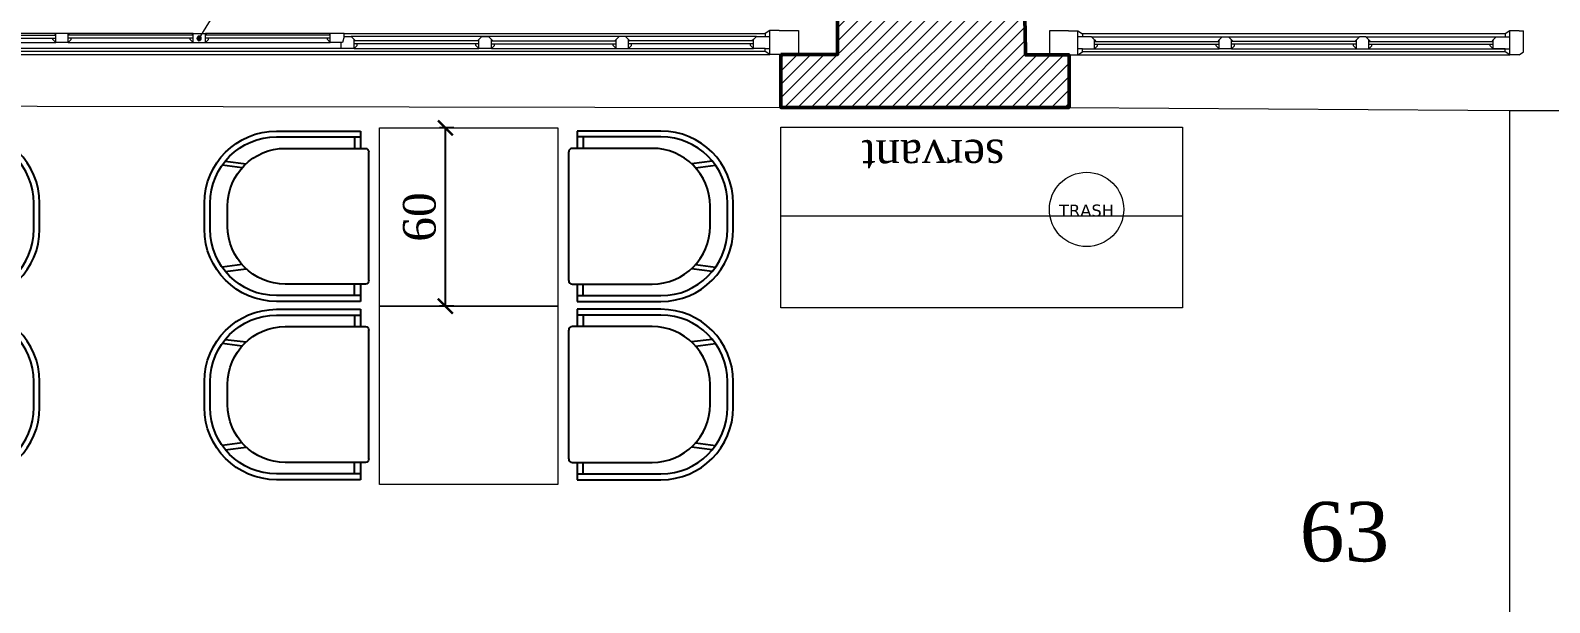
# Model space of a CAD drawing. Header units: millimetres. Extents: x 4980 to 19099, y 3891 to 5773.
# Drawn here: x 5768 to 6279, y 4394 to 4586 of the extents above; entities that cross this region are included whole.
import ezdxf

# ---------------------------------------------------------------- set-up
doc = ezdxf.new("R2010")
doc.units = ezdxf.units.MM
doc.linetypes.add('CONTINUA', pattern=[0])
for name, color, linetype, lineweight in [('a 0', 252, 'Continuous', 0), ('a 2', 132, 'Continuous', 20), ('a duvar', 84, 'Continuous', 50), ('a pencere 0', 252, 'Continuous', 0), ('a pencere cam', 121, 'Continuous', 0), ('a pencere doğrama', 41, 'Continuous', 20), ('a pencere görünüş', 62, 'Continuous', 9), ('no3_duvar tarama', 253, 'Continuous', 9), ('no3_döşeme kaplama', 252, 'Continuous', 0), ('no3_tefriş ön kalın', 200, 'Continuous', 25), ('no3_yazı tefriş', 152, 'Continuous', 15), ('PLAN YAZI', 4, 'Continuous', 9), ('t_tefris ince', 34, 'Continuous', 15)]:
    doc.layers.add(name, color=color, linetype=linetype, lineweight=lineweight)
doc.layers.add('Kıtc-002 Çizgi', color=7, linetype='Continuous')
doc.layers.add('TEFRIS', color=11, linetype='Continuous')
for name, color, linetype, lineweight, true_color in [('no3_ahsap gorunus on ince_Stift_Nr__34', 7, 'Continuous', 20, 0x7e3e00), ('no3_yazi duvar_Stift_Nr__152', 7, 'Continuous', 20, 0x0051a4), ('no3_yazi tefris_Stift_Nr__152', 7, 'Continuous', 20, 0x0051a4)]:
    doc.layers.add(name, color=color, linetype=linetype, lineweight=lineweight, true_color=true_color)
doc.styles.add('ERSTELLTER_STIL_2', font='verdana.ttf')
doc.styles.add('ERSTELLTER_STIL_4', font='georgia.ttf')
doc.styles.add('ROMANSTW', font='georgia.ttf')
doc.styles.get("Standard").update_dxf_attribs({"font": 'stylu.ttf', "height": 10})
doc.styles.add('Ölçü50', font='georgia.ttf', dxfattribs={"width": 0.7})
doc.dimstyles.new('M1', dxfattribs={"dimtxt": 11, "dimasz": 5, "dimexe": 2, "dimexo": 5, "dimgap": 3, "dimtad": 1, "dimdec": 1, "dimzin": 12, "dimdsep": 46, "dimtxsty": 'ROMANSTW', "dimblk": 'ARCHTICK', "dimcen": 0.09, "dimclrd": 251, "dimclre": 251, "dimclrt": 1, "dimadec": 0, "dimazin": 0, "dimtfac": 1, "dimtdec": 1, "dimtix": 1, "dimtmove": 0, "dimatfit": 3, "dimldrblk": 'ARCHTICK', "dimfxl": 1, "dimtolj": 1, "dimtzin": 0, "dimarcsym": 0})

# ---------------------------------------------------------------- blocks, each defined once
blk = doc.blocks.new('ththh')
at = {"layer": 'PLAN YAZI'}
h = blk.add_hatch(color=256, dxfattribs=at)
h.dxf.hatch_style = 1
edge = h.paths.add_edge_path()
edge.add_ellipse((-68255.92, -25917.14), major_axis=(-0.021, 0.888), ratio=0.6911, start_angle=0, end_angle=360)
for p, q in [((-68255.92, -25917.14), (-68231.35, -25877.67)), ((-68231.35, -25877.67), (-68172.76, -25877.66))]:
    blk.add_line(p, q, dxfattribs=at)
blk.add_ellipse((-68255.92, -25917.14), major_axis=(0, 0.888), ratio=0.6911, start_param=4.712389, end_param=10.995574, dxfattribs=at)
at = {"layer": 'PLAN YAZI', "insert": (-68230.4, -25865.89), "char_height": 7, "width": 63.3955, "attachment_point": 1}
blk.add_mtext('{\\fTimes New Roman|b0|i0|c162|p18;ahşap pencere}', dxfattribs=at)
blk = doc.blocks.new('SAN-1')
at = {"layer": 'no3_tefriş ön kalın', "linetype": 'CONTINUA'}
for p, q in [((4.5, 56.96), (-4.5, 56.96)), ((4.5, 54.96), (-4.5, 54.96)), ((3.5, 48.96), (-3.5, 48.96)), ((-29.5, 31.96), (-29.5, 2.96)), ((-27.5, 31.96), (-27.5, 2.96)), ((27.5, 2.96), (27.5, 31.96)), ((29.5, 2.96), (29.5, 31.96)), ((-23.5, 28.96), (-23.5, 1.2)), ((23.5, 1.2), (23.5, 28.96)), ((-29.5, 2.96), (-23.5, 2.96)), ((-27.5, 4.96), (-23.5, 4.96)), ((22.3, 0), (-22.3, 0)), ((27.5, 4.96), (23.5, 4.96)), ((23.5, 2.96), (29.5, 2.96))]:
    blk.add_line(p, q, dxfattribs=at)
at = {"layer": 'no3_tefriş ön kalın'}
for p, q in [((-19.1, 49.73), (-18.19, 42.53)), ((-16.76, 43.93), (-17.67, 50.81)), ((16.76, 43.93), (17.67, 50.81)), ((19.1, 49.73), (18.19, 42.53))]:
    blk.add_line(p, q, dxfattribs=at)
at = {"layer": 'no3_tefriş ön kalın', "linetype": 'CONTINUA'}
for centre, radius, start, end in [((-4.5, 31.96), 25, 90, 180), ((-4.5, 31.96), 23, 90, 180), ((4.5, 31.96), 25, 0, 90), ((4.5, 31.96), 23, 0, 90), ((-3.5, 28.96), 20, 90, 180), ((3.5, 28.96), 20, 0, 90), ((-22.3, 1.2), 1.2, 180, 270), ((22.3, 1.2), 1.2, 270, 0)]:
    blk.add_arc(centre, radius, start, end, dxfattribs=at)
blk = doc.blocks.new('_ArchTick')
at = {"layer": 'Kıtc-002 Çizgi', "color": 0, "const_width": 0.15}
blk.add_lwpolyline([(-0.5, -0.5), (0.5, 0.5)], dxfattribs=at)
blk = doc.blocks.new('*D152')
at = {"layer": 'Defpoints', "color": 0, "transparency": 16777216}
for p in [(5915.41, 4553.61), (5907.51, 4493.61), (5915.41, 4493.61)]:
    blk.add_point(p, dxfattribs=at)
at = {"layer": 'no3_duvar tarama', "color": 251, "lineweight": -2, "transparency": 16777216}
for p, q in [((5910.41, 4553.61), (5905.51, 4553.61)), ((5907.51, 4553.61), (5907.51, 4493.61)), ((5910.41, 4493.61), (5905.51, 4493.61))]:
    blk.add_line(p, q, dxfattribs=at)
at = {"layer": 'no3_duvar tarama', "color": 251, "lineweight": -2, "transparency": 16777216, "xscale": 5, "yscale": 5, "zscale": 5}
for p, rotation in [((5907.51, 4553.61), 90), ((5907.51, 4493.61), 270)]:
    blk.add_blockref('_ArchTick', p, dxfattribs=dict(at, rotation=rotation))
at = {"layer": 'no3_duvar tarama', "color": 1, "transparency": 16777216, "insert": (5898.84, 4523.61), "char_height": 11, "attachment_point": 5, "rotation": 90, "style": 'ROMANSTW'}
blk.add_mtext('\\A1;60', dxfattribs=at)

msp = doc.modelspace()

# ---------------------------------------------------------------- hatches: boundary and pattern name
at = {"layer": 'no3_duvar tarama'}
h = msp.add_hatch(dxfattribs=at)
h.set_pattern_fill('ANSI31', color=256, style=0)
h.set_pattern_definition([(45, (77489.65, 25972.4954), (-2.24506403, 2.24506403), [])])
h.paths.add_polyline_path([(6020.4, 4578.31), (6039.5, 4578.31), (6039.48, 4586.84), (6040.11, 4642.48), (6100.37, 4642.45), (6102.69, 4586.64), (6102.76, 4578.16), (6117.4, 4578.16), (6117.4, 4560.47), (6020.4, 4560.47)])

# ---------------------------------------------------------------- linework, layer by layer
at = {"layer": 'a 2', "elevation": -0.53}
for points in [[(5582.42, 4561.3), (6020.42, 4560.45)], [(6117.42, 4560.46), (6553.42, 4557.5)]]:
    msp.add_lwpolyline(points, dxfattribs=at)
at = {"layer": 'a duvar', "elevation": -0.53}
msp.add_lwpolyline([(6020.4, 4578.31), (6039.5, 4578.31), (6039.48, 4586.84), (6039.48, 4586.84), (6040.11, 4642.48), (6100.37, 4642.45), (6102.69, 4586.64), (6102.69, 4586.64), (6102.76, 4578.16), (6117.4, 4578.16), (6117.4, 4560.47), (6020.4, 4560.47), (6020.4, 4578.31)], dxfattribs=at)
at = {"layer": 'a pencere 0', "elevation": -0.53}
for points in [[(5776.45, 4585.35), (5775.95, 4584.85)], [(5780.63, 4585.35), (5781.13, 4584.85)], [(5822.63, 4585.35), (5822.13, 4584.85)], [(5822.63, 4585.35), (5822.13, 4584.85)], [(5826.81, 4585.35), (5827.31, 4584.85)], [(5868.81, 4585.35), (5868.31, 4584.85)], [(5873.45, 4585.35), (6015.18, 4585.35)], [(5876.81, 4583.35), (5877.31, 4582.85)], [(5918.81, 4583.35), (5918.31, 4582.85)], [(5923, 4583.35), (5923.5, 4582.85)], [(5965, 4583.35), (5964.5, 4582.85)], [(5969.18, 4583.35), (5969.68, 4582.85)], [(6011.18, 4583.35), (6010.68, 4582.85)], [(6264.16, 4585.23), (6121.93, 4585.23)], [(6125.93, 4583.23), (6126.43, 4582.73)], [(6167.93, 4583.23), (6167.43, 4582.73)], [(6172.11, 4583.23), (6172.61, 4582.73)], [(6214.11, 4583.23), (6213.61, 4582.73)], [(6218.3, 4583.23), (6218.8, 4582.73)], [(6260.16, 4583.23), (6259.66, 4582.73)], [(5586.9, 4578.31), (6016.73, 4578.31)], [(6015.18, 4579.35), (5588.45, 4579.35)], [(5872.45, 4580.35), (5730.81, 4580.35)], [(6120.38, 4578.18), (6265.71, 4578.18)], [(6264.16, 4579.23), (6121.93, 4579.23)]]:
    msp.add_lwpolyline(points, dxfattribs=at)
at = {"layer": 'a pencere cam', "elevation": -0.53}
for points in [[(5734.45, 4584.85), (5776.45, 4584.85)], [(5734.45, 4583.85), (5776.45, 4583.85)], [(5822.63, 4584.85), (5780.63, 4584.85)], [(5822.63, 4583.85), (5780.63, 4583.85)], [(5868.81, 4584.85), (5826.81, 4584.85)], [(5868.81, 4583.85), (5826.81, 4583.85)], [(5918.81, 4582.85), (5876.81, 4582.85)], [(5918.81, 4581.85), (5876.81, 4581.85)], [(5923, 4582.85), (5965, 4582.85)], [(5923, 4581.85), (5965, 4581.85)], [(6011.18, 4582.85), (5969.18, 4582.85)], [(6011.18, 4581.85), (5969.18, 4581.85)], [(6125.93, 4582.73), (6167.93, 4582.73)], [(6125.93, 4581.73), (6167.93, 4581.73)], [(6214.11, 4582.73), (6172.11, 4582.73)], [(6214.11, 4581.73), (6172.11, 4581.73)], [(6218.3, 4582.73), (6260.16, 4582.73)], [(6218.3, 4581.73), (6260.16, 4581.73)]]:
    msp.add_lwpolyline(points, dxfattribs=at)
at = {"layer": 'a pencere doğrama', "elevation": -0.53}
for points in [[(6019.9, 4586.4), (6016.73, 4586.4), (6015.18, 4585.35)], [(6016.73, 4578.31), (6016.73, 4586.4)], [(6019.9, 4586.4), (6021.31, 4586.4)], [(6021.31, 4586.4), (6026.31, 4586.4), (6026.31, 4578.31)], [(6115.8, 4586.28), (6110.8, 4586.28), (6110.8, 4578.16)], [(6117.21, 4586.28), (6115.8, 4586.28)], [(6117.21, 4586.28), (6120.38, 4586.28), (6121.93, 4585.23)], [(6120.38, 4578.18), (6120.38, 4586.28)], [(6268.88, 4586.28), (6265.71, 4586.28), (6264.16, 4585.23)], [(6265.71, 4578.18), (6265.71, 4586.28)], [(6268.88, 4586.28), (6270.3, 4586.28)], [(6270.3, 4579.23), (6270.3, 4586.28)], [(5775.45, 4583.35), (5775.45, 4583.85)], [(5775.45, 4583.35), (5776.45, 4582.35)], [(5776.45, 4584.85), (5776.45, 4585.35)], [(5776.45, 4582.35), (5776.45, 4585.35)], [(5780.63, 4585.35), (5776.45, 4585.35)], [(5776.45, 4582.35), (5776.45, 4584.85)], [(5780.63, 4582.35), (5776.45, 4582.35)], [(5780.63, 4584.85), (5780.63, 4585.35)], [(5780.63, 4582.35), (5780.63, 4585.35)], [(5780.63, 4582.35), (5780.63, 4584.85)], [(5781.63, 4583.35), (5780.63, 4582.35)], [(5781.63, 4583.35), (5781.63, 4583.85)], [(5821.63, 4583.35), (5821.63, 4583.85)], [(5821.63, 4583.35), (5821.63, 4583.85)], [(5821.63, 4583.35), (5822.63, 4582.35)], [(5821.63, 4583.35), (5822.63, 4582.35)], [(5822.63, 4584.85), (5822.63, 4585.35)], [(5822.63, 4582.35), (5822.63, 4585.35)], [(5822.63, 4585.35), (5826.81, 4585.35)], [(5822.63, 4584.85), (5822.63, 4585.35)], [(5822.63, 4582.35), (5822.63, 4585.35)], [(5822.63, 4582.35), (5822.63, 4584.85)], [(5822.63, 4582.35), (5822.63, 4584.85)], [(5822.63, 4582.35), (5826.81, 4582.35)], [(5826.81, 4584.85), (5826.81, 4585.35)], [(5826.81, 4582.35), (5826.81, 4585.35)], [(5826.81, 4582.35), (5826.81, 4584.85)], [(5827.81, 4583.35), (5826.81, 4582.35)], [(5827.81, 4583.35), (5827.81, 4583.85)], [(5867.81, 4583.35), (5867.81, 4583.85)], [(5867.81, 4583.35), (5868.81, 4582.35)], [(5868.81, 4584.85), (5868.81, 4585.35)], [(5868.81, 4582.35), (5868.81, 4585.35)], [(5873.45, 4585.35), (5868.81, 4585.35)], [(5868.81, 4582.35), (5868.81, 4584.85)], [(5872.95, 4582.35), (5868.81, 4582.35)], [(5872.45, 4580.35), (5872.45, 4582.35)], [(5873.45, 4584.35), (5872.95, 4582.35)], [(5873.45, 4584.35), (5873.45, 4585.35)], [(5873.45, 4584.35), (5875.81, 4584.35)], [(5876.81, 4583.35), (5875.81, 4584.35)], [(5876.81, 4582.85), (5876.81, 4583.35)], [(5876.81, 4580.35), (5876.81, 4583.35)], [(5876.81, 4580.35), (5876.81, 4582.85)], [(5877.81, 4581.35), (5876.81, 4580.35)], [(5877.81, 4581.35), (5877.81, 4581.85)], [(5917.81, 4581.35), (5917.81, 4581.85)], [(5917.81, 4581.35), (5918.81, 4580.35)], [(5918.81, 4583.35), (5919.81, 4584.35)], [(5918.81, 4582.85), (5918.81, 4583.35)], [(5918.81, 4580.35), (5918.81, 4582.85)], [(5919.81, 4584.35), (5922, 4584.35)], [(5923, 4583.35), (5922, 4584.35)], [(5923, 4582.85), (5923, 4583.35)], [(5923, 4580.35), (5923, 4583.35)], [(5923, 4580.35), (5923, 4582.85)], [(5924, 4581.35), (5923, 4580.35)], [(5924, 4581.35), (5924, 4581.85)], [(5964, 4581.35), (5964, 4581.85)], [(5964, 4581.35), (5965, 4580.35)], [(5965, 4583.35), (5966, 4584.35)], [(5965, 4580.35), (5965, 4583.35)], [(5965, 4580.35), (5965, 4582.85)], [(5968.18, 4584.35), (5966, 4584.35)], [(5969.18, 4583.35), (5968.18, 4584.35)], [(5969.18, 4582.85), (5969.18, 4583.35)], [(5969.18, 4580.35), (5969.18, 4582.85)], [(5970.18, 4581.35), (5969.18, 4580.35)], [(5970.18, 4581.35), (5970.18, 4581.85)], [(6010.18, 4581.35), (6010.18, 4581.85)], [(6010.18, 4581.35), (6011.18, 4580.35)], [(6011.18, 4583.35), (6012.18, 4584.35)], [(6011.18, 4580.35), (6011.18, 4583.35)], [(6012.18, 4584.35), (6015.18, 4584.35)], [(6015.18, 4585.35), (6015.18, 4584.35)], [(6015.18, 4584.35), (6016.73, 4584.35)], [(6121.93, 4584.23), (6120.38, 4584.23)], [(6121.93, 4585.23), (6121.93, 4584.23)], [(6124.93, 4584.23), (6121.93, 4584.23)], [(6125.93, 4583.23), (6124.93, 4584.23)], [(6125.93, 4580.23), (6125.93, 4583.23)], [(6126.93, 4581.23), (6125.93, 4580.23)], [(6126.93, 4581.23), (6126.93, 4581.73)], [(6166.93, 4581.23), (6166.93, 4581.73)], [(6166.93, 4581.23), (6167.93, 4580.23)], [(6167.93, 4583.23), (6168.93, 4584.23)], [(6167.93, 4582.73), (6167.93, 4583.23)], [(6167.93, 4580.23), (6167.93, 4582.73)], [(6168.93, 4584.23), (6171.11, 4584.23)], [(6172.11, 4583.23), (6171.11, 4584.23)], [(6172.11, 4582.73), (6172.11, 4583.23)], [(6172.11, 4580.23), (6172.11, 4583.23)], [(6172.11, 4580.23), (6172.11, 4582.73)], [(6173.11, 4581.23), (6172.11, 4580.23)], [(6173.11, 4581.23), (6173.11, 4581.73)], [(6213.11, 4581.23), (6213.11, 4581.73)], [(6213.11, 4581.23), (6214.11, 4580.23)], [(6214.11, 4583.23), (6215.11, 4584.23)], [(6214.11, 4582.73), (6214.11, 4583.23)], [(6214.11, 4580.23), (6214.11, 4583.23)], [(6214.11, 4580.23), (6214.11, 4582.73)], [(6217.3, 4584.23), (6215.11, 4584.23)], [(6218.3, 4583.23), (6217.3, 4584.23)], [(6218.3, 4582.73), (6218.3, 4583.23)], [(6218.3, 4580.23), (6218.3, 4582.73)], [(6219.3, 4581.23), (6218.3, 4580.23)], [(6219.3, 4581.23), (6219.3, 4581.73)], [(6259.16, 4581.23), (6259.16, 4581.73)], [(6259.16, 4581.23), (6260.16, 4580.23)], [(6260.16, 4583.23), (6261.16, 4584.23)], [(6260.16, 4580.23), (6260.16, 4583.23)], [(6261.16, 4584.23), (6264.16, 4584.23)], [(6264.16, 4585.23), (6264.16, 4584.23)], [(6264.16, 4584.23), (6265.71, 4584.23)], [(5876.81, 4580.35), (5876.81, 4580.35), (5872.45, 4580.35)], [(5923, 4580.35), (5923, 4580.35), (5918.81, 4580.35)], [(5965, 4580.35), (5965, 4580.35), (5969.18, 4580.35)], [(6015.18, 4579.35), (6015.18, 4580.35), (6011.18, 4580.35)], [(6015.18, 4580.35), (6016.73, 4580.35)], [(6020.4, 4578.31), (6016.73, 4578.31), (6015.18, 4579.35)], [(6117.4, 4578.16), (6120.38, 4578.18), (6121.93, 4579.23)], [(6121.93, 4580.23), (6120.38, 4580.23)], [(6121.93, 4579.23), (6121.93, 4580.23), (6125.93, 4580.23)], [(6172.11, 4580.23), (6172.11, 4580.23), (6167.93, 4580.23)], [(6214.11, 4580.23), (6214.11, 4580.23), (6218.3, 4580.23)], [(6264.16, 4579.23), (6264.16, 4580.23), (6260.16, 4580.23)], [(6264.16, 4580.23), (6265.71, 4580.23)], [(6268.88, 4578.18), (6265.71, 4578.18), (6264.16, 4579.23)], [(6268.88, 4578.18), (6270.3, 4579.23)]]:
    msp.add_lwpolyline(points, dxfattribs=at)
at = {"layer": 'a pencere görünüş', "elevation": -0.53}
for points in [[(5776.45, 4585.35), (5734.45, 4585.35)], [(5734.45, 4582.35), (5776.45, 4582.35)], [(5822.63, 4585.35), (5780.63, 4585.35)], [(5780.63, 4582.35), (5822.63, 4582.35)], [(5868.81, 4585.35), (5826.81, 4585.35)], [(5826.81, 4582.35), (5868.81, 4582.35)], [(5922, 4584.35), (5919.81, 4584.35), (5875.81, 4584.35)], [(5966, 4584.35), (5922, 4584.35)], [(6012.18, 4584.35), (5968.18, 4584.35)], [(6124.93, 4584.23), (6168.93, 4584.23)], [(6171.11, 4584.23), (6215.11, 4584.23)], [(6217.3, 4584.23), (6265.71, 4584.23)], [(5876.81, 4580.35), (5918.81, 4580.35)], [(5923, 4580.35), (5965, 4580.35)], [(5969.18, 4580.35), (6011.18, 4580.35)], [(6125.93, 4580.23), (6167.93, 4580.23)], [(6172.11, 4580.23), (6214.11, 4580.23)], [(6218.3, 4580.23), (6265.71, 4580.23)]]:
    msp.add_lwpolyline(points, dxfattribs=at)
at = {"layer": 'no3_ahsap gorunus on ince_Stift_Nr__34', "linetype": 'Continuous', "flags": 128}
msp.add_lwpolyline([(6020.4, 4553.89), (6155.56, 4553.89), (6155.56, 4492.99), (6020.4, 4492.99)], close=True, dxfattribs=at)
msp.add_lwpolyline([(6020.4, 4553.89), (6155.56, 4553.89), (6155.56, 4492.99), (6020.4, 4492.99)], close=True, dxfattribs=at)
msp.add_lwpolyline([(6155.56, 4523.84), (6020.4, 4523.84)], dxfattribs=at)
msp.add_lwpolyline([(6155.56, 4523.84), (6020.4, 4523.84)], dxfattribs=at)
at = {"layer": 'no3_ahsap gorunus on ince_Stift_Nr__34', "linetype": 'Continuous'}
msp.add_circle((6123.29, 4526.16), 12.5, dxfattribs=at)
msp.add_circle((6123.29, 4526.16), 12.5, dxfattribs=at)
at = {"layer": 'no3_döşeme kaplama', "elevation": -0.53}
msp.add_lwpolyline([(6265.71, 4559.46), (6404.88, 4559.46), (6404.88, 4170.08), (6265.71, 4170.08)], close=True, dxfattribs=at)
at = {"layer": 't_tefris ince'}
for points in [[(5885.41, 4553.61), (5945.41, 4553.61), (5945.41, 4493.61), (5885.41, 4493.61)], [(5885.41, 4493.61), (5945.41, 4493.61), (5945.41, 4433.61), (5885.41, 4433.61)]]:
    msp.add_lwpolyline(points, close=True, dxfattribs=at)

# ---------------------------------------------------------------- block references
at = {"layer": 'a 0'}
msp.add_blockref('ththh', (74080.55, 30500.86, -0.53), dxfattribs=at)
at = {"layer": 'TEFRIS'}
for p, xscale, yscale, zscale, rotation in [((5715.62, 4523.87), 0.9719999999997531, 0.9719999999997531, 0.9719999999997531, 270.0000000000002), ((5881.8, 4523.87), -0.9719999999997528, 0.9719999999997526, 0.9720000000000001, 89.99999999999993), ((5949.02, 4523.87), 0.9719999999997531, 0.9719999999997531, 0.9719999999997531, 270.0000000000002), ((5715.62, 4463.87), 0.971999999999753, 0.971999999999753, 0.971999999999753, 270.0000000000002), ((5881.8, 4463.87), -0.9719999999997528, 0.9719999999997526, 0.9720000000000001, 89.99999999999993), ((5949.02, 4463.87), 0.971999999999753, 0.971999999999753, 0.971999999999753, 270.0000000000002)]:
    msp.add_blockref('SAN-1', p, dxfattribs=dict(at, xscale=xscale, yscale=yscale, zscale=zscale, rotation=rotation))

# ---------------------------------------------------------------- texts
at = {"layer": 'no3_yazi duvar_Stift_Nr__152', "linetype": 'Continuous', "insert": (6114.01, 4527.8), "char_height": 4, "attachment_point": 1, "style": 'ERSTELLTER_STIL_2'}
msp.add_mtext('\\A1;{\\fVerdana|b0|i0|c0|p38;TRASH}', dxfattribs=at)
msp.add_mtext('\\A1;{\\fVerdana|b0|i0|c0|p38;TRASH}', dxfattribs=at)
at = {"layer": 'no3_yazi tefris_Stift_Nr__152', "linetype": 'Continuous', "insert": (6225.2, 4427.73), "char_height": 20, "width": 120.9246, "attachment_point": 3, "line_spacing_factor": 1.759884, "style": 'ERSTELLTER_STIL_4'}
msp.add_mtext('\\A1;63 OTURUM\\P', dxfattribs=at)
at = {"layer": 'no3_yazı tefriş', "lineweight": 9, "insert": (6095.6, 4549.78), "char_height": 11, "width": 732.473, "attachment_point": 7, "rotation": 180.2227, "style": 'Ölçü50'}
msp.add_mtext('\\pt121;{\\W1;servant\\P}', dxfattribs=at)

# ---------------------------------------------------------------- dimensions: what is measured, and where the dimension line sits
at = {"layer": 'no3_duvar tarama'}
dim = msp.add_aligned_dim(p1=(5915.41, 4553.61), p2=(5915.41, 4493.61), distance=-7.9, dimstyle='M1', dxfattribs=at)
dim.commit()
dim.dimension.update_dxf_attribs({"geometry": '*D152', "text_midpoint": (5898.84, 4523.61)})

doc.saveas('drawing.dxf')
